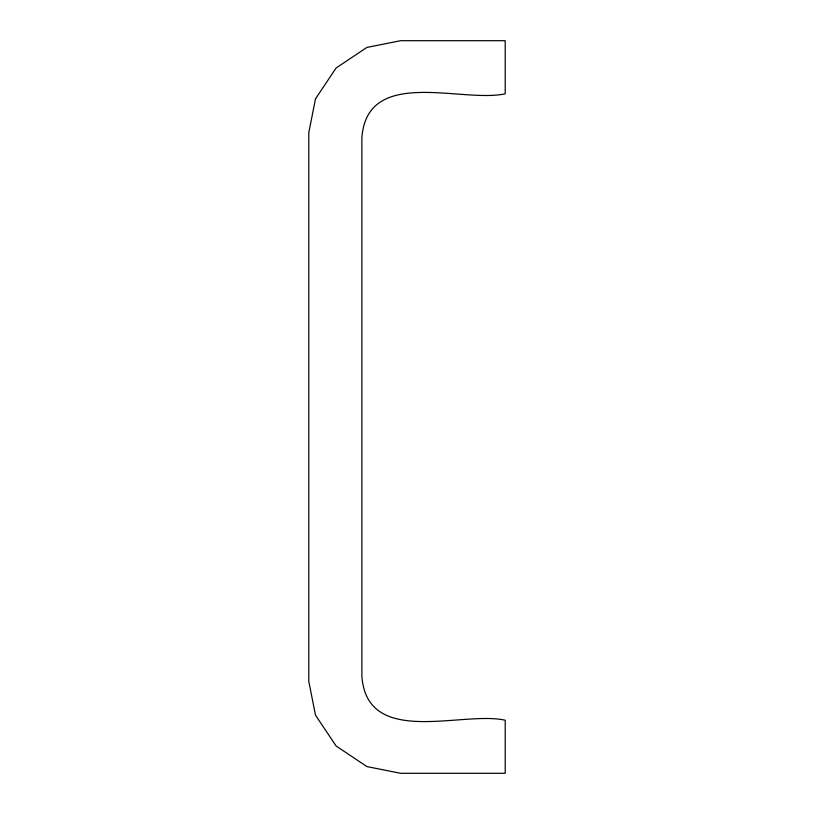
<?xml version="1.0" encoding="UTF-8"?>
<svg xmlns="http://www.w3.org/2000/svg" width="814" height="814" viewBox="0 0 814 814"><rect width="100%" height="100%" fill="white"/><g stroke="black" fill="none" stroke-linecap="round" stroke-linejoin="round"><path stroke-width="1.22" d="M315.506 98.83L308.791 132.58L308.791 681.42L315.506 715.17L336.101 745.99L366.921 766.585L400.671 773.3L505.209 773.3L505.209 720.217C462.23 710.561 367.073 748.005 361.874 676.19L361.874 137.81C367.073 65.995 462.23 103.439 505.209 93.783L505.209 40.7L400.671 40.7L366.921 47.416L336.101 68.01L315.506 98.83"/></g></svg>
